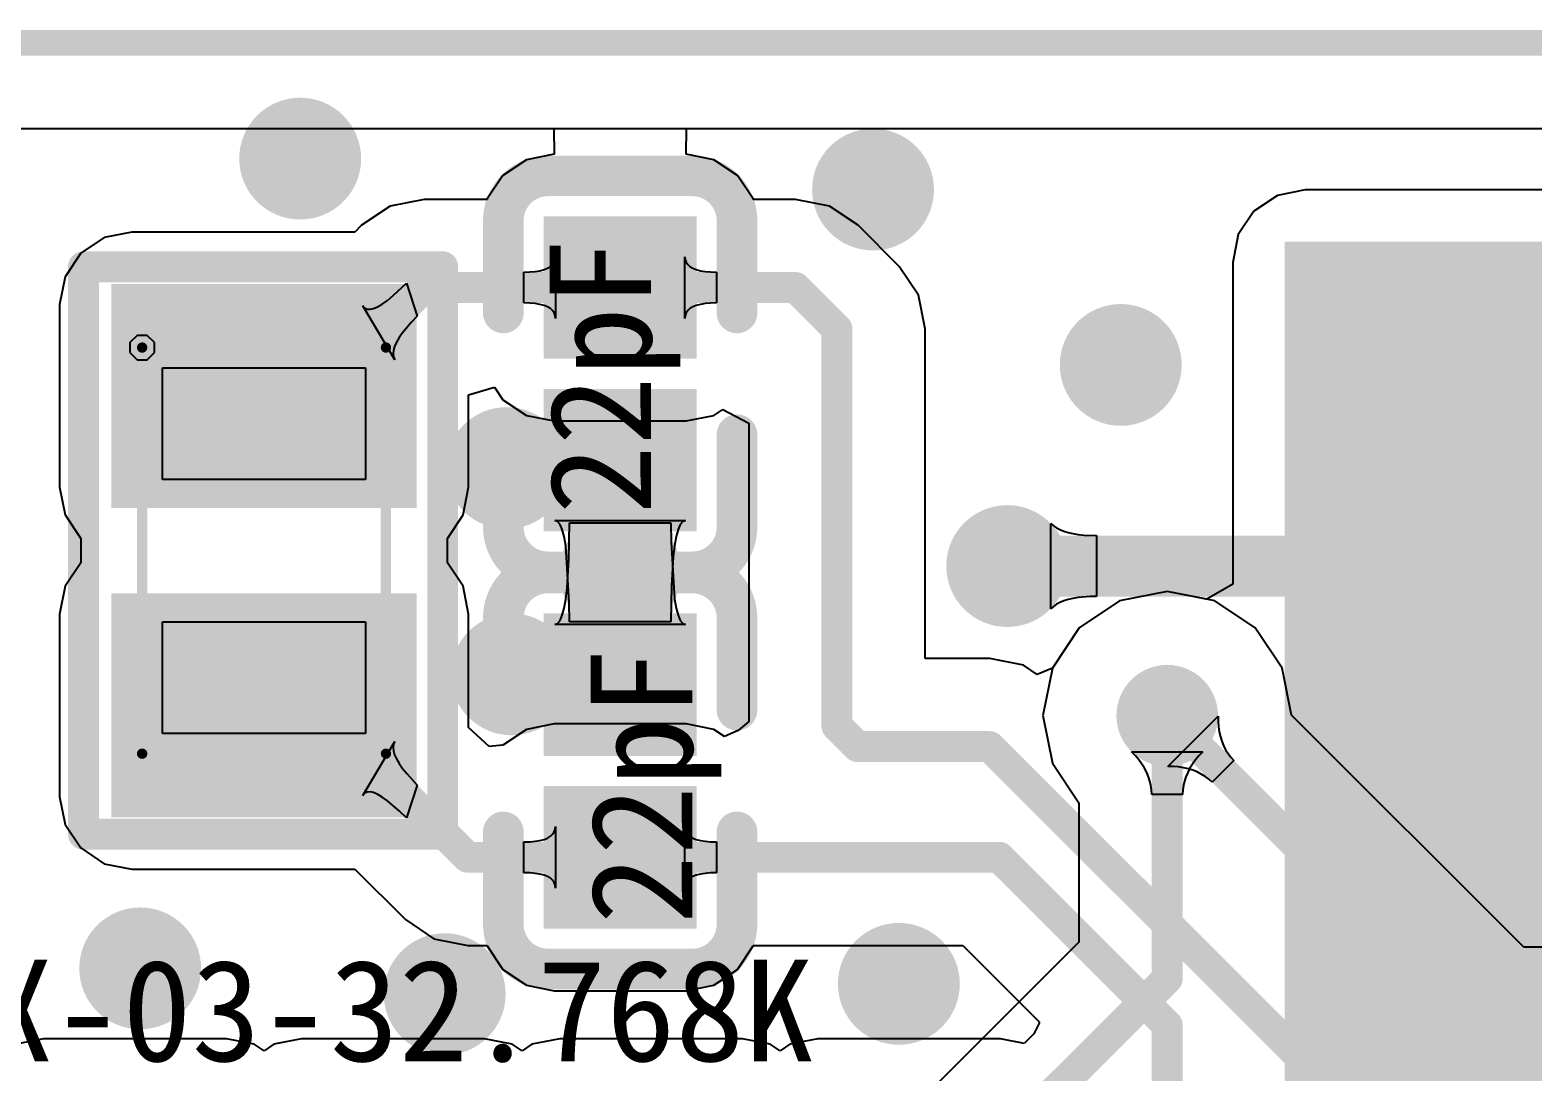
# Model space of a CAD drawing. Header units: millimetres. Extents: x -30 to 3.5, y -1.1 to 91.3.
# Drawn here: x -23.73 to -16.34, y 86.18 to 91.31 of the extents above; entities that cross this region are included whole.
import ezdxf

# ---------------------------------------------------------------- set-up
doc = ezdxf.new("R2010")
doc.units = ezdxf.units.MM
for name, color, linetype in [('BottomLayer', 5, 'Continuous'), ('BottomPaste', 16, 'Continuous'), ('BottomSolder', 6, 'Continuous'), ('KeepOutLayer', 6, 'Continuous'), ('Mechanical15', 56, 'Continuous'), ('MultiLayer', 9, 'Continuous'), ('TopLayer', 1, 'Continuous'), ('TopOverlay', 2, 'Continuous'), ('TopPaste', 8, 'Continuous'), ('TopSolder', 216, 'Continuous'), ('ViaHoleLayer', 16, 'Continuous')]:
    doc.layers.add(name, color=color, linetype=linetype)

# ---------------------------------------------------------------- blocks, each defined once
blk = doc.blocks.new('CRYSTAL_SMD_L2_0_W1_2_7')
at = {"layer": 'Mechanical15'}
for p, q in [((-0.8999, 0.5), (-0.8999, 0.5)), ((-0.8999, 0.5), (-0.3499, 0.5)), ((-0.8999, -0.5), (-0.8999, 0.5)), ((-0.3499, 0.5), (-0.3499, -0.5)), ((0.3499, 0.5), (0.3499, 0.5)), ((0.3499, 0.5), (0.8999, 0.5)), ((0.3499, -0.5), (0.3499, 0.5)), ((0.8999, 0.5), (0.8999, -0.5)), ((-0.3499, -0.5), (-0.8999, -0.5)), ((0.8999, -0.5), (0.3499, -0.5)), ((-1.0248, -0.54), (-1.0599, -0.5751)), ((-1.0599, -0.5751), (-1.0599, -0.6)), ((-0.9751, -0.54), (-1.0248, -0.54)), ((-0.94, -0.5751), (-0.9751, -0.54)), ((-0.94, -0.6), (-0.94, -0.5751)), ((-1.0599, -0.6), (-1.0599, -0.6248)), ((-1.0599, -0.6248), (-1.0248, -0.6599)), ((-1.0248, -0.6599), (-0.9751, -0.6599)), ((-0.9751, -0.6599), (-0.94, -0.6248)), ((-0.94, -0.6), (-0.94, -0.6)), ((-0.94, -0.6248), (-0.94, -0.6)), ((-0.94, -0.6), (-0.94, -0.6))]:
    blk.add_line(p, q, dxfattribs=at)
at = {"layer": 'Mechanical15', "const_width": 0.0508}
for points in [[(1, 0.6), (-1, 0.6)], [(-1, -0.6), (-1, 0.6)], [(1, -0.6), (1, 0.6)], [(1, -0.6), (-1, -0.6)]]:
    blk.add_lwpolyline(points, dxfattribs=at)
at = {"layer": 'Mechanical15', "const_width": 0.0254}
for points in [[(-1.0127, 0.6, 1), (-0.9873, 0.6, 1)], [(-1.0127, 0.6, 1), (-0.9873, 0.6, 1)], [(0.9873, 0.6, 1), (1.0127, 0.6, 1)], [(0.9873, 0.6, 1), (1.0127, 0.6, 1)], [(-1.0127, -0.6, 1), (-0.9873, -0.6, 1)], [(-1.0127, -0.6, 1), (-0.9873, -0.6, 1)], [(0.9873, -0.6, 1), (1.0127, -0.6, 1)], [(0.9873, -0.6, 1), (1.0127, -0.6, 1)]]:
    blk.add_lwpolyline(points, format="xyb", close=True, dxfattribs=at)
at = {"layer": 'TopLayer'}
for points in [[(-1.2122, -0.65), (-0.3122, -0.65), (-1.2122, 0.65), (-0.3122, 0.65)], [(0.3121, -0.65), (1.2121, -0.65), (0.3121, 0.65), (1.2121, 0.65)]]:
    blk.add_solid(points, dxfattribs=at)
at = {"layer": 'TopOverlay', "const_width": 0.1524}
for points in [[(1.3963, 0.8791), (-1.3977, 0.8791)], [(-1.3977, -0.8786), (-1.3977, 0.8791)], [(1.3963, -0.8888), (1.3963, 0.8791)], [(-1.3977, -0.8888), (-1.397, -0.635)], [(1.3963, -0.8888), (-1.3977, -0.8888)]]:
    blk.add_lwpolyline(points, dxfattribs=at)
at = {"layer": 'TopOverlay', "const_width": 0.0762}
for points in [[(-1.4358, 0.8791, 1), (-1.3596, 0.8791, 1)], [(-1.4358, 0.8791, 1), (-1.3596, 0.8791, 1)], [(1.3582, 0.8791, 1), (1.4344, 0.8791, 1)], [(1.3582, 0.8791, 1), (1.4344, 0.8791, 1)], [(-1.4351, -0.635, 1), (-1.3589, -0.635, 1)], [(-1.4358, -0.8786, 1), (-1.3596, -0.8786, 1)], [(-1.4358, -0.8888, 1), (-1.3596, -0.8888, 1)], [(-1.4358, -0.8888, 1), (-1.3596, -0.8888, 1)], [(1.3582, -0.8888, 1), (1.4344, -0.8888, 1)], [(1.3582, -0.8888, 1), (1.4344, -0.8888, 1)]]:
    blk.add_lwpolyline(points, format="xyb", close=True, dxfattribs=at)
at = {"layer": 'TopPaste'}
for points in [[(-1.2122, -0.65), (-0.3122, -0.65), (-1.2122, 0.65), (-0.3122, 0.65)], [(0.3121, -0.65), (1.2121, -0.65), (0.3121, 0.65), (1.2121, 0.65)]]:
    blk.add_solid(points, dxfattribs=at)
at = {"layer": 'TopSolder'}
for points in [[(-1.3138, -0.7516), (-0.2106, -0.7516), (-1.3138, 0.7516), (-0.2106, 0.7516)], [(0.2105, -0.7516), (1.3137, -0.7516), (0.2105, 0.7516), (1.3137, 0.7516)]]:
    blk.add_solid(points, dxfattribs=at)
blk = doc.blocks.new('18650_BATTERY_B_27')
at = {"layer": 'BottomLayer'}
blk.add_solid([(-82.7052, -13.5), (-76.7052, -13.5), (-82.7052, -7.5), (-76.7052, -7.5)], dxfattribs=at)
at = {"layer": 'BottomPaste'}
blk.add_solid([(-82.7052, -13.5), (-76.7052, -13.5), (-82.7052, -7.5), (-76.7052, -7.5)], dxfattribs=at)
at = {"layer": 'BottomSolder'}
blk.add_solid([(-82.8068, -13.6016), (-76.6036, -13.6016), (-82.8068, -7.3984), (-76.6036, -7.3984)], dxfattribs=at)
blk = doc.blocks.new('LC_0402_C_46')
at = {"layer": 'TopLayer'}
for points in [[(-0.725, -0.325), (-0.125, -0.325), (-0.725, 0.325), (-0.125, 0.325)], [(0.125, -0.325), (0.725, -0.325), (0.125, 0.325), (0.725, 0.325)]]:
    blk.add_solid(points, dxfattribs=at)
at = {"layer": 'TopOverlay', "const_width": 0.2}
for points in [[(-0.975, 0.355, -0.414214), (-0.755, 0.575)], [(0.755, 0.575, -0.414214), (0.975, 0.355)], [(-0.755, -0.575, -0.414214), (-0.975, -0.355)], [(0.975, -0.355, -0.414214), (0.755, -0.575)]]:
    blk.add_lwpolyline(points, format="xyb", dxfattribs=at)
at = {"layer": 'TopOverlay', "const_width": 0.1}
for points in [[(-0.805, 0.575, 1), (-0.705, 0.575, 1)], [(-0.8, 0.575, 1), (-0.7, 0.575, 1)], [(-0.35, 0.575, 1), (-0.25, 0.575, 1)], [(0.25, 0.575, 1), (0.35, 0.575, 1)], [(0.7, 0.575, 1), (0.8, 0.575, 1)], [(0.705, 0.575, 1), (0.805, 0.575, 1)], [(-1.025, 0.355, 1), (-0.925, 0.355, 1)], [(-1.025, 0.355, 1), (-0.925, 0.355, 1)], [(0.925, 0.355, 1), (1.025, 0.355, 1)], [(0.925, 0.355, 1), (1.025, 0.355, 1)], [(-1.025, -0.355, 1), (-0.925, -0.355, 1)], [(-1.025, -0.355, 1), (-0.925, -0.355, 1)], [(0.925, -0.355, 1), (1.025, -0.355, 1)], [(0.925, -0.355, 1), (1.025, -0.355, 1)], [(-0.805, -0.575, 1), (-0.705, -0.575, 1)], [(-0.8, -0.575, 1), (-0.7, -0.575, 1)], [(-0.35, -0.575, 1), (-0.25, -0.575, 1)], [(0.25, -0.575, 1), (0.35, -0.575, 1)], [(0.7, -0.575, 1), (0.8, -0.575, 1)], [(0.705, -0.575, 1), (0.805, -0.575, 1)]]:
    blk.add_lwpolyline(points, format="xyb", close=True, dxfattribs=at)
at = {"layer": 'TopOverlay', "const_width": 0.2}
for points in [[(-0.3, 0.575), (-0.75, 0.575)], [(0.75, 0.575), (0.3, 0.575)], [(-0.975, -0.355), (-0.975, 0.355)], [(0.975, -0.355), (0.975, 0.355)], [(-0.3, -0.575), (-0.75, -0.575)], [(0.75, -0.575), (0.3, -0.575)]]:
    blk.add_lwpolyline(points, dxfattribs=at)
at = {"layer": 'TopPaste'}
for points in [[(-0.725, -0.325), (-0.125, -0.325), (-0.725, 0.325), (-0.125, 0.325)], [(0.125, -0.325), (0.725, -0.325), (0.125, 0.325), (0.725, 0.325)]]:
    blk.add_solid(points, dxfattribs=at)
at = {"layer": 'TopSolder'}
for points in [[(-0.7758, -0.3758), (-0.0742, -0.3758), (-0.7758, 0.3758), (-0.0742, 0.3758)], [(0.0742, -0.3758), (0.7758, -0.3758), (0.0742, 0.3758), (0.7758, 0.3758)]]:
    blk.add_solid(points, dxfattribs=at)
blk = doc.blocks.new('LC_0402_C_47')
at = {"layer": 'TopLayer'}
for points in [[(-0.725, -0.325), (-0.125, -0.325), (-0.725, 0.325), (-0.125, 0.325)], [(0.125, -0.325), (0.725, -0.325), (0.125, 0.325), (0.725, 0.325)]]:
    blk.add_solid(points, dxfattribs=at)
at = {"layer": 'TopOverlay', "const_width": 0.2}
for points in [[(-0.975, 0.355, -0.414214), (-0.755, 0.575)], [(0.755, 0.575, -0.414214), (0.975, 0.355)], [(-0.755, -0.575, -0.414214), (-0.975, -0.355)], [(0.975, -0.355, -0.414214), (0.755, -0.575)]]:
    blk.add_lwpolyline(points, format="xyb", dxfattribs=at)
at = {"layer": 'TopOverlay', "const_width": 0.1}
for points in [[(-0.805, 0.575, 1), (-0.705, 0.575, 1)], [(-0.8, 0.575, 1), (-0.7, 0.575, 1)], [(-0.35, 0.575, 1), (-0.25, 0.575, 1)], [(0.25, 0.575, 1), (0.35, 0.575, 1)], [(0.7, 0.575, 1), (0.8, 0.575, 1)], [(0.705, 0.575, 1), (0.805, 0.575, 1)], [(-1.025, 0.355, 1), (-0.925, 0.355, 1)], [(-1.025, 0.355, 1), (-0.925, 0.355, 1)], [(0.925, 0.355, 1), (1.025, 0.355, 1)], [(0.925, 0.355, 1), (1.025, 0.355, 1)], [(-1.025, -0.355, 1), (-0.925, -0.355, 1)], [(-1.025, -0.355, 1), (-0.925, -0.355, 1)], [(0.925, -0.355, 1), (1.025, -0.355, 1)], [(0.925, -0.355, 1), (1.025, -0.355, 1)], [(-0.805, -0.575, 1), (-0.705, -0.575, 1)], [(-0.8, -0.575, 1), (-0.7, -0.575, 1)], [(-0.35, -0.575, 1), (-0.25, -0.575, 1)], [(0.25, -0.575, 1), (0.35, -0.575, 1)], [(0.7, -0.575, 1), (0.8, -0.575, 1)], [(0.705, -0.575, 1), (0.805, -0.575, 1)]]:
    blk.add_lwpolyline(points, format="xyb", close=True, dxfattribs=at)
at = {"layer": 'TopOverlay', "const_width": 0.2}
for points in [[(-0.75, 0.575), (-0.3, 0.575)], [(0.3, 0.575), (0.75, 0.575)], [(-0.975, 0.355), (-0.975, -0.355)], [(0.975, 0.355), (0.975, -0.355)], [(-0.75, -0.575), (-0.3, -0.575)], [(0.3, -0.575), (0.75, -0.575)]]:
    blk.add_lwpolyline(points, dxfattribs=at)
at = {"layer": 'TopPaste'}
for points in [[(-0.725, -0.325), (-0.125, -0.325), (-0.725, 0.325), (-0.125, 0.325)], [(0.125, -0.325), (0.725, -0.325), (0.125, 0.325), (0.725, 0.325)]]:
    blk.add_solid(points, dxfattribs=at)
at = {"layer": 'TopSolder'}
for points in [[(-0.7758, -0.3758), (-0.0742, -0.3758), (-0.7758, 0.3758), (-0.0742, 0.3758)], [(0.0742, -0.3758), (0.7758, -0.3758), (0.0742, 0.3758), (0.7758, 0.3758)]]:
    blk.add_solid(points, dxfattribs=at)

msp = doc.modelspace()

# ---------------------------------------------------------------- linework, layer by layer
at = {"layer": 'BottomLayer'}
for p, q in [((-25.0212, 90.826), (-4.1961, 90.826)), ((-17.593, 90.4965), (-17.7087, 90.4191)), ((-17.4564, 90.5237), (-17.593, 90.4965)), ((-11.4564, 90.5237), (-17.4564, 90.5237)), ((-17.7087, 90.4191), (-17.7861, 90.3034)), ((-17.7861, 90.3034), (-17.8133, 90.1668)), ((-17.8133, 90.1668), (-17.8133, 88.5821)), ((-18.1356, 88.5466), (-18.3697, 88.5)), ((-17.9403, 88.5077), (-18.1356, 88.5466)), ((-17.8133, 88.5821), (-17.9403, 88.5077)), ((-18.3697, 88.5), (-18.5682, 88.3674)), ((-18.5682, 88.3674), (-18.7008, 88.1689)), ((-18.7008, 88.1689), (-18.7474, 87.9348)), ((-18.7474, 87.9348), (-18.7008, 87.7007)), ((-18.2918, 87.7367), (-18.3106, 87.7563)), ((-18.3106, 87.7563), (-17.9606, 87.7563)), ((-18.275, 87.7168), (-18.2918, 87.7367)), ((-17.9794, 87.7367), (-17.9962, 87.7168)), ((-17.9606, 87.7563), (-17.9794, 87.7367)), ((-18.7008, 87.7007), (-18.5699, 87.5049)), ((-18.2601, 87.6966), (-18.275, 87.7168)), ((-18.2472, 87.6761), (-18.2601, 87.6966)), ((-18.2364, 87.6553), (-18.2472, 87.6761)), ((-18.2274, 87.6342), (-18.2364, 87.6553)), ((-18.0348, 87.6553), (-18.0438, 87.6342)), ((-18.024, 87.6761), (-18.0348, 87.6553)), ((-18.0111, 87.6966), (-18.024, 87.6761)), ((-17.9962, 87.7168), (-18.0111, 87.6966)), ((-18.2205, 87.6128), (-18.2274, 87.6342)), ((-18.2156, 87.591), (-18.2205, 87.6128)), ((-18.2126, 87.569), (-18.2156, 87.591)), ((-18.0556, 87.591), (-18.0586, 87.569)), ((-18.0507, 87.6128), (-18.0556, 87.591)), ((-18.0438, 87.6342), (-18.0507, 87.6128)), ((-18.5699, 87.5049), (-18.5699, 86.8193)), ((-18.2116, 87.5466), (-18.2126, 87.569)), ((-18.0596, 87.5466), (-18.2116, 87.5466)), ((-18.0586, 87.569), (-18.0596, 87.5466)), ((-18.5699, 86.8193), (-19.2807, 86.1085))]:
    msp.add_line(p, q, dxfattribs=at)
for points, const_width in [([(-22.5528, 90.678, 1), (-22.2528, 90.678, 1)], 0.3), ([(-19.7334, 90.5256, 1), (-19.4334, 90.5256, 1)], 0.3), ([(-18.5142, 89.662, 1), (-18.2142, 89.662, 1)], 0.3), ([(-21.5368, 89.154, 1), (-21.2368, 89.154, 1)], 0.3), ([(-20.978, 88.6401, 1), (-20.678, 88.6401, 1)], 0.3), ([(-19.073, 88.6714, 1), (-18.773, 88.6714, 1)], 0.3), ([(-21.5114, 88.138, 1), (-21.2114, 88.138, 1)], 0.3), ([(-18.2606, 87.9348, 1), (-18.0106, 87.9348, 1)], 0.25), ([(-18.1736, 87.9348, 1), (-18.0976, 87.9348, 1)], 0.076), ([(-23.3402, 86.6902, 1), (-23.0402, 86.6902, 1)], 0.3), ([(-19.6064, 86.614, 1), (-19.3064, 86.614, 1)], 0.3), ([(-21.8416, 86.5632, 1), (-21.5416, 86.5632, 1)], 0.3), ([(-18.1736, 86.6394, 1), (-18.0976, 86.6394, 1)], 0.076), ([(-18.1736, 86.6394, 1), (-18.0976, 86.6394, 1)], 0.076)]:
    msp.add_lwpolyline(points, format="xyb", close=True, dxfattribs=dict(at, const_width=const_width))
for points, const_width in [([(-17.923, 83.55), (-14.2494, 87.2236)], 3), ([(-18.1356, 86.6394), (-18.1356, 87.9348)], 0.152), ([(-19.1008, 85.6742), (-18.1356, 86.6394)], 0.152)]:
    msp.add_lwpolyline(points, dxfattribs=dict(at, const_width=const_width))
at = {"layer": 'KeepOutLayer', "const_width": 0.127}
msp.add_lwpolyline([(-26.9748, 91.2476), (-2.032, 91.2476)], dxfattribs=at)
at = {"layer": 'MultiLayer'}
for points, const_width in [([(-22.5528, 90.678, 1), (-22.2528, 90.678, 1)], 0.3), ([(-19.7334, 90.5256, 1), (-19.4334, 90.5256, 1)], 0.3), ([(-18.5142, 89.662, 1), (-18.2142, 89.662, 1)], 0.3), ([(-21.5368, 89.154, 1), (-21.2368, 89.154, 1)], 0.3), ([(-20.978, 88.6401, 1), (-20.678, 88.6401, 1)], 0.3), ([(-19.073, 88.6714, 1), (-18.773, 88.6714, 1)], 0.3), ([(-21.5114, 88.138, 1), (-21.2114, 88.138, 1)], 0.3), ([(-18.2606, 87.9348, 1), (-18.0106, 87.9348, 1)], 0.25), ([(-23.3402, 86.6902, 1), (-23.0402, 86.6902, 1)], 0.3), ([(-19.6064, 86.614, 1), (-19.3064, 86.614, 1)], 0.3), ([(-21.8416, 86.5632, 1), (-21.5416, 86.5632, 1)], 0.3)]:
    msp.add_lwpolyline(points, format="xyb", close=True, dxfattribs=dict(at, const_width=const_width))
at = {"layer": 'TopLayer'}
for p, q in [((-25.0212, 90.826), (-21.1551, 90.826)), ((-21.1551, 90.826), (-21.153, 90.6999)), ((-20.503, 90.6999), (-20.5009, 90.826)), ((-20.5009, 90.826), (-14.9797, 90.826)), ((-21.153, 90.6999), (-21.2896, 90.6727)), ((-20.3664, 90.6727), (-20.503, 90.6999)), ((-21.2896, 90.6727), (-21.4053, 90.5953)), ((-20.2507, 90.5953), (-20.3664, 90.6727)), ((-21.4053, 90.5953), (-21.4827, 90.4796)), ((-20.1733, 90.4796), (-20.2507, 90.5953)), ((-21.7932, 90.4773), (-21.9594, 90.4443)), ((-21.4831, 90.4773), (-21.7932, 90.4773)), ((-21.4827, 90.4796), (-21.4831, 90.4773)), ((-20.1729, 90.4773), (-20.1733, 90.4796)), ((-19.9644, 90.4773), (-20.1729, 90.4773)), ((-19.7982, 90.4443), (-19.9644, 90.4773)), ((-21.9594, 90.4443), (-22.1003, 90.3501)), ((-19.6573, 90.3501), (-19.7982, 90.4443)), ((-23.2306, 90.3165), (-23.3672, 90.2893)), ((-22.134, 90.3165), (-23.2306, 90.3165)), ((-22.1003, 90.3501), (-22.134, 90.3165)), ((-22.1003, 90.3501), (-22.1003, 90.3501)), ((-19.4541, 90.1469), (-19.6573, 90.3501)), ((-23.3672, 90.2893), (-23.4829, 90.2119)), ((-23.4829, 90.2119), (-23.5603, 90.0962)), ((-21.1606, 90.1562), (-21.1529, 90.1676)), ((-21.1529, 90.1676), (-21.1482, 90.1806)), ((-21.1482, 90.1806), (-21.1467, 90.195)), ((-21.1467, 90.195), (-21.1467, 89.891)), ((-20.5093, 89.891), (-20.5093, 90.195)), ((-20.5093, 90.195), (-20.5078, 90.1806)), ((-20.5078, 90.1806), (-20.5031, 90.1676)), ((-20.5031, 90.1676), (-20.4954, 90.1562)), ((-23.5603, 90.0962), (-23.5875, 89.9596)), ((-21.3017, 90.119), (-21.2722, 90.1198)), ((-21.3017, 89.967), (-21.3017, 90.119)), ((-21.2722, 90.1198), (-21.2459, 90.122)), ((-21.2459, 90.122), (-21.2226, 90.1258)), ((-21.2226, 90.1258), (-21.2025, 90.1312)), ((-21.2025, 90.1312), (-21.1854, 90.138)), ((-21.1854, 90.138), (-21.1715, 90.1464)), ((-21.1715, 90.1464), (-21.1606, 90.1562)), ((-20.4954, 90.1562), (-20.4845, 90.1464)), ((-20.4845, 90.1464), (-20.4706, 90.138)), ((-20.4706, 90.138), (-20.4535, 90.1312)), ((-20.4535, 90.1312), (-20.4334, 90.1258)), ((-20.4334, 90.1258), (-20.4101, 90.122)), ((-20.4101, 90.122), (-20.3838, 90.1198)), ((-20.3838, 90.1198), (-20.3543, 90.119)), ((-20.3543, 90.119), (-20.3543, 89.967)), ((-19.3599, 90.006), (-19.4541, 90.1469)), ((-21.9448, 90.003), (-21.8799, 90.0638)), ((-21.8799, 90.0638), (-21.8264, 89.9023)), ((-23.5875, 89.9596), (-23.5875, 89.0596)), ((-21.9369, 89.6873), (-22.0949, 89.9533)), ((-22.0949, 89.9533), (-22.0857, 89.9426)), ((-22.0418, 89.9395), (-22.0217, 89.9481)), ((-22.0217, 89.9481), (-21.9988, 89.9616)), ((-21.9988, 89.9616), (-21.9732, 89.9799)), ((-21.9732, 89.9799), (-21.9448, 90.003)), ((-21.2722, 89.9662), (-21.3017, 89.967)), ((-21.2459, 89.964), (-21.2722, 89.9662)), ((-21.2226, 89.9602), (-21.2459, 89.964)), ((-21.2025, 89.9548), (-21.2226, 89.9602)), ((-21.1854, 89.948), (-21.2025, 89.9548)), ((-21.1715, 89.9396), (-21.1854, 89.948)), ((-20.4706, 89.948), (-20.4845, 89.9396)), ((-20.4535, 89.9548), (-20.4706, 89.948)), ((-20.4334, 89.9602), (-20.4535, 89.9548)), ((-20.4101, 89.964), (-20.4334, 89.9602)), ((-20.3838, 89.9662), (-20.4101, 89.964)), ((-20.3543, 89.967), (-20.3838, 89.9662)), ((-19.3269, 89.8398), (-19.3599, 90.006)), ((-22.0857, 89.9426), (-22.0738, 89.9367)), ((-22.0738, 89.9367), (-22.0592, 89.9357)), ((-22.0592, 89.9357), (-22.0418, 89.9395)), ((-21.8544, 89.8732), (-21.8991, 89.8202)), ((-21.8264, 89.9023), (-21.8544, 89.8732)), ((-21.1606, 89.9298), (-21.1715, 89.9396)), ((-21.1529, 89.9184), (-21.1606, 89.9298)), ((-21.1482, 89.9054), (-21.1529, 89.9184)), ((-21.1467, 89.891), (-21.1482, 89.9054)), ((-20.5078, 89.9054), (-20.5093, 89.891)), ((-20.5031, 89.9184), (-20.5078, 89.9054)), ((-20.4954, 89.9298), (-20.5031, 89.9184)), ((-20.4845, 89.9396), (-20.4954, 89.9298)), ((-21.8991, 89.8202), (-21.9158, 89.7962)), ((-19.3269, 88.2167), (-19.3269, 89.8398)), ((-21.9433, 89.7342), (-21.945, 89.7169)), ((-21.9379, 89.7532), (-21.9433, 89.7342)), ((-21.9288, 89.7738), (-21.9379, 89.7532)), ((-21.9158, 89.7962), (-21.9288, 89.7738)), ((-21.945, 89.7169), (-21.9428, 89.7013)), ((-21.9428, 89.7013), (-21.9369, 89.6873)), ((-21.5737, 89.5141), (-21.4467, 89.5526)), ((-21.5737, 89.0596), (-21.5737, 89.5141)), ((-21.4467, 89.5526), (-21.4053, 89.4907)), ((-21.4053, 89.4907), (-21.2896, 89.4133)), ((-20.3664, 89.4133), (-20.3225, 89.4426)), ((-20.3225, 89.4426), (-20.1955, 89.3747)), ((-21.2896, 89.4133), (-21.153, 89.3861)), ((-21.153, 89.3861), (-20.503, 89.3861)), ((-20.503, 89.3861), (-20.3664, 89.4133)), ((-20.1955, 89.3747), (-20.1955, 87.9054)), ((-23.5875, 89.0596), (-23.5603, 88.923)), ((-21.6009, 88.923), (-21.5737, 89.0596)), ((-23.5603, 88.923), (-23.4829, 88.8073)), ((-21.6783, 88.8073), (-21.6009, 88.923)), ((-21.1361, 88.8913), (-21.1497, 88.8963)), ((-21.1497, 88.8963), (-20.5063, 88.8963)), ((-21.1239, 88.8763), (-21.1361, 88.8913)), ((-21.1131, 88.8513), (-21.1239, 88.8763)), ((-21.1038, 88.8163), (-21.1131, 88.8513)), ((-21.0809, 88.7039), (-21.078, 88.8839)), ((-21.078, 88.8839), (-20.578, 88.8839)), ((-20.578, 88.8839), (-20.5773, 88.7889)), ((-20.5429, 88.8513), (-20.5522, 88.8163)), ((-20.5321, 88.8763), (-20.5429, 88.8513)), ((-20.5199, 88.8913), (-20.5321, 88.8763)), ((-20.5063, 88.8963), (-20.5199, 88.8913)), ((-18.7088, 88.4614), (-18.7088, 88.8814)), ((-18.7088, 88.8814), (-18.6959, 88.87)), ((-18.6959, 88.87), (-18.6809, 88.8598)), ((-18.6809, 88.8598), (-18.6638, 88.8508)), ((-18.6638, 88.8508), (-18.6444, 88.843)), ((-18.6444, 88.843), (-18.623, 88.8364)), ((-18.623, 88.8364), (-18.5993, 88.831)), ((-23.4829, 88.8073), (-23.4829, 88.6877)), ((-21.6783, 88.6877), (-21.6783, 88.8073)), ((-21.0959, 88.7713), (-21.1038, 88.8163)), ((-21.0787, 88.4913), (-21.0959, 88.7713)), ((-20.5773, 88.7889), (-20.5601, 88.5089)), ((-20.5601, 88.7713), (-20.5665, 88.7163)), ((-20.5522, 88.8163), (-20.5601, 88.7713)), ((-18.5993, 88.831), (-18.5735, 88.8268)), ((-18.5735, 88.8268), (-18.5456, 88.8238)), ((-18.5456, 88.8238), (-18.4832, 88.8214)), ((-18.4832, 88.8214), (-18.4832, 88.5214)), ((-23.4829, 88.6877), (-23.5603, 88.5719)), ((-21.6009, 88.5719), (-21.6783, 88.6877)), ((-21.0895, 88.5639), (-21.0809, 88.7039)), ((-20.5665, 88.7163), (-20.5751, 88.5763)), ((-23.5603, 88.5719), (-23.5875, 88.4353)), ((-21.5737, 88.4353), (-21.6009, 88.5719)), ((-21.0959, 88.5089), (-21.0895, 88.5639)), ((-20.5751, 88.5763), (-20.578, 88.3963)), ((-18.1356, 88.5466), (-18.3697, 88.5)), ((-17.9015, 88.5), (-18.1356, 88.5466)), ((-21.1038, 88.4639), (-21.0959, 88.5089)), ((-21.078, 88.3963), (-21.0787, 88.4913)), ((-20.5601, 88.5089), (-20.5522, 88.4639)), ((-18.6959, 88.4728), (-18.7088, 88.4614)), ((-18.6809, 88.483), (-18.6959, 88.4728)), ((-18.6638, 88.492), (-18.6809, 88.483)), ((-18.6444, 88.4998), (-18.6638, 88.492)), ((-18.623, 88.5064), (-18.6444, 88.4998)), ((-18.5993, 88.5118), (-18.623, 88.5064)), ((-18.5735, 88.516), (-18.5993, 88.5118)), ((-18.5155, 88.5208), (-18.5735, 88.516)), ((-18.3697, 88.5), (-18.5682, 88.3674)), ((-18.4832, 88.5214), (-18.5155, 88.5208)), ((-17.703, 88.3674), (-17.9015, 88.5)), ((-23.5875, 88.4353), (-23.5875, 87.5353)), ((-21.5737, 87.8766), (-21.5737, 88.4353)), ((-21.1361, 88.3889), (-21.1239, 88.4039)), ((-21.1239, 88.4039), (-21.1131, 88.4289)), ((-21.1131, 88.4289), (-21.1038, 88.4639)), ((-20.578, 88.3963), (-21.078, 88.3963)), ((-20.5522, 88.4639), (-20.5429, 88.4289)), ((-20.5429, 88.4289), (-20.5321, 88.4039)), ((-20.5321, 88.4039), (-20.5199, 88.3889)), ((-21.1497, 88.3839), (-21.1361, 88.3889)), ((-20.5063, 88.3839), (-21.1497, 88.3839)), ((-20.5199, 88.3889), (-20.5063, 88.3839)), ((-18.5682, 88.3674), (-18.7008, 88.1689)), ((-17.5704, 88.1689), (-17.703, 88.3674)), ((-19.0094, 88.2167), (-19.3269, 88.2167)), ((-18.8432, 88.1837), (-19.0094, 88.2167)), ((-18.775, 88.1382), (-18.8432, 88.1837)), ((-18.7008, 88.1689), (-18.775, 88.1382)), ((-17.5245, 87.9379), (-17.5704, 88.1689)), ((-21.4733, 87.7828), (-21.5737, 87.8766)), ((-21.153, 87.8941), (-21.2896, 87.8669)), ((-20.503, 87.8941), (-21.153, 87.8941)), ((-20.3664, 87.8669), (-20.503, 87.8941)), ((-20.1955, 87.9054), (-20.2466, 87.8619)), ((-18.1331, 87.6848), (-17.8856, 87.9323)), ((-17.8856, 87.9323), (-17.8851, 87.9052)), ((-17.8851, 87.9052), (-17.8829, 87.8792)), ((-17.8829, 87.8792), (-17.8792, 87.8544)), ((-16.3809, 86.7943), (-17.5245, 87.9379)), ((-22.0946, 87.5417), (-21.9369, 87.8079)), ((-21.9369, 87.8079), (-21.9428, 87.7939)), ((-21.2896, 87.8669), (-21.4053, 87.7895)), ((-20.3148, 87.8324), (-20.3664, 87.8669)), ((-20.2466, 87.8619), (-20.3148, 87.8324)), ((-17.8792, 87.8544), (-17.8738, 87.8308)), ((-17.8738, 87.8308), (-17.8667, 87.8084)), ((-17.8667, 87.8084), (-17.8581, 87.7872)), ((-21.9428, 87.7939), (-21.945, 87.7783)), ((-21.945, 87.7783), (-21.9433, 87.761)), ((-21.9433, 87.761), (-21.9379, 87.742)), ((-21.9379, 87.742), (-21.9287, 87.7213)), ((-21.4053, 87.7895), (-21.4733, 87.7828)), ((-17.8581, 87.7872), (-17.8479, 87.7671)), ((-17.8479, 87.7671), (-17.836, 87.7483)), ((-17.836, 87.7483), (-17.8225, 87.7306)), ((-17.8225, 87.7306), (-17.8074, 87.7141)), ((-21.9287, 87.7213), (-21.9158, 87.699)), ((-21.9158, 87.699), (-21.8991, 87.675)), ((-21.8991, 87.675), (-21.8786, 87.6493)), ((-18.106, 87.6843), (-18.1331, 87.6848)), ((-18.08, 87.6821), (-18.106, 87.6843)), ((-18.0552, 87.6784), (-18.08, 87.6821)), ((-18.0316, 87.673), (-18.0552, 87.6784)), ((-18.0092, 87.6659), (-18.0316, 87.673)), ((-17.988, 87.6573), (-18.0092, 87.6659)), ((-17.9679, 87.6471), (-17.988, 87.6573)), ((-17.8074, 87.7141), (-17.9149, 87.6066)), ((-21.8264, 87.5929), (-21.8796, 87.4312)), ((-21.8786, 87.6493), (-21.8264, 87.5929)), ((-17.9491, 87.6352), (-17.9679, 87.6471)), ((-17.9314, 87.6217), (-17.9491, 87.6352)), ((-17.9149, 87.6066), (-17.9314, 87.6217)), ((-23.5875, 87.5353), (-23.5603, 87.3988)), ((-22.0855, 87.5524), (-22.0946, 87.5417)), ((-22.0736, 87.5583), (-22.0855, 87.5524)), ((-22.0589, 87.5593), (-22.0736, 87.5583)), ((-22.0416, 87.5555), (-22.0589, 87.5593)), ((-22.0214, 87.5469), (-22.0416, 87.5555)), ((-21.9986, 87.5334), (-22.0214, 87.5469)), ((-21.973, 87.5151), (-21.9986, 87.5334)), ((-21.9135, 87.464), (-21.973, 87.5151)), ((-21.8796, 87.4312), (-21.9135, 87.464)), ((-23.5603, 87.3988), (-23.4829, 87.283)), ((-21.1606, 87.3504), (-21.1529, 87.3618)), ((-21.1529, 87.3618), (-21.1482, 87.3748)), ((-21.1482, 87.3748), (-21.1467, 87.3892)), ((-21.1467, 87.3892), (-21.1467, 87.0852)), ((-20.5093, 87.0852), (-20.5093, 87.3892)), ((-20.5093, 87.3892), (-20.5078, 87.3748)), ((-20.5078, 87.3748), (-20.5031, 87.3618)), ((-20.5031, 87.3618), (-20.4954, 87.3504)), ((-23.4829, 87.283), (-23.3672, 87.2057)), ((-21.3017, 87.3132), (-21.2722, 87.314)), ((-21.3017, 87.1612), (-21.3017, 87.3132)), ((-21.2722, 87.314), (-21.2459, 87.3162)), ((-21.2459, 87.3162), (-21.2226, 87.32)), ((-21.2226, 87.32), (-21.2025, 87.3254)), ((-21.2025, 87.3254), (-21.1854, 87.3322)), ((-21.1854, 87.3322), (-21.1715, 87.3406)), ((-21.1715, 87.3406), (-21.1606, 87.3504)), ((-20.4954, 87.3504), (-20.4845, 87.3406)), ((-20.4845, 87.3406), (-20.4706, 87.3322)), ((-20.4706, 87.3322), (-20.4535, 87.3254)), ((-20.4535, 87.3254), (-20.4334, 87.32)), ((-20.4334, 87.32), (-20.4101, 87.3162)), ((-20.4101, 87.3162), (-20.3838, 87.314)), ((-20.3838, 87.314), (-20.3543, 87.3132)), ((-20.3543, 87.3132), (-20.3543, 87.1612)), ((-23.3672, 87.2057), (-23.2306, 87.1785)), ((-23.2306, 87.1785), (-22.1337, 87.1785)), ((-22.1337, 87.1785), (-21.8853, 86.9301)), ((-21.2722, 87.1604), (-21.3017, 87.1612)), ((-21.2459, 87.1582), (-21.2722, 87.1604)), ((-21.2226, 87.1544), (-21.2459, 87.1582)), ((-21.2025, 87.149), (-21.2226, 87.1544)), ((-21.1854, 87.1422), (-21.2025, 87.149)), ((-21.1715, 87.1338), (-21.1854, 87.1422)), ((-21.1606, 87.124), (-21.1715, 87.1338)), ((-20.4845, 87.1338), (-20.4954, 87.124)), ((-20.4706, 87.1422), (-20.4845, 87.1338)), ((-20.4535, 87.149), (-20.4706, 87.1422)), ((-20.4334, 87.1544), (-20.4535, 87.149)), ((-20.4101, 87.1582), (-20.4334, 87.1544)), ((-20.3838, 87.1604), (-20.4101, 87.1582)), ((-20.3543, 87.1612), (-20.3838, 87.1604)), ((-21.1529, 87.1126), (-21.1606, 87.124)), ((-21.1482, 87.0996), (-21.1529, 87.1126)), ((-21.1467, 87.0852), (-21.1482, 87.0996)), ((-20.5078, 87.0996), (-20.5093, 87.0852)), ((-20.5031, 87.1126), (-20.5078, 87.0996)), ((-20.4954, 87.124), (-20.5031, 87.1126)), ((-21.8853, 86.9301), (-21.7444, 86.8359)), ((-21.7444, 86.8359), (-21.5782, 86.8029)), ((-21.5782, 86.8029), (-21.4831, 86.8029)), ((-21.4831, 86.8029), (-21.4827, 86.8006)), ((-21.4827, 86.8006), (-21.4053, 86.6849)), ((-20.2507, 86.6849), (-20.1733, 86.8006)), ((-20.1733, 86.8006), (-20.1729, 86.8029)), ((-20.1729, 86.8029), (-19.1419, 86.8029)), ((-19.1419, 86.8029), (-18.7662, 86.4271)), ((-12.1307, 86.7943), (-16.3809, 86.7943)), ((-21.4053, 86.6849), (-21.2896, 86.6075)), ((-20.3664, 86.6075), (-20.2507, 86.6849)), ((-21.2896, 86.6075), (-21.153, 86.5803)), ((-21.153, 86.5803), (-20.503, 86.5803)), ((-20.503, 86.5803), (-20.3664, 86.6075)), ((-18.7664, 86.4202), (-18.7927, 86.3683)), ((-18.7662, 86.4271), (-18.7664, 86.4202)), ((-23.6656, 86.3434), (-23.8022, 86.3162)), ((-22.7656, 86.3434), (-23.6656, 86.3434)), ((-22.629, 86.3162), (-22.7656, 86.3434)), ((-22.3956, 86.3434), (-22.5322, 86.3162)), ((-21.4956, 86.3434), (-22.3956, 86.3434)), ((-21.359, 86.3162), (-21.4956, 86.3434)), ((-21.1256, 86.3434), (-21.2622, 86.3162)), ((-20.2256, 86.3434), (-21.1256, 86.3434)), ((-20.089, 86.3162), (-20.2256, 86.3434)), ((-19.8556, 86.3434), (-19.9922, 86.3162)), ((-18.9556, 86.3434), (-19.8556, 86.3434)), ((-18.8389, 86.3202), (-18.9556, 86.3434)), ((-18.7927, 86.3683), (-18.8389, 86.3202)), ((-22.5806, 86.2839), (-22.629, 86.3162)), ((-22.5322, 86.3162), (-22.5806, 86.2839)), ((-21.3106, 86.2839), (-21.359, 86.3162)), ((-21.2622, 86.3162), (-21.3106, 86.2839)), ((-20.0406, 86.2839), (-20.089, 86.3162)), ((-19.9922, 86.3162), (-20.0406, 86.2839))]:
    msp.add_line(p, q, dxfattribs=at)
for points, const_width in [([(-22.5528, 90.678, 1), (-22.2528, 90.678, 1)], 0.3), ([(-19.7334, 90.5256, 1), (-19.4334, 90.5256, 1)], 0.3), ([(-21.8312, 90.043, 1), (-21.7552, 90.043, 1)], 0.076), ([(-21.8312, 90.043, 1), (-21.7552, 90.043, 1)], 0.076), ([(-20.866, 90.043, 1), (-20.79, 90.043, 1)], 0.076), ([(-20.866, 90.043, 1), (-20.79, 90.043, 1)], 0.076), ([(-20.0024, 90.043, 1), (-19.9264, 90.043, 1)], 0.076), ([(-20.0024, 90.043, 1), (-19.9264, 90.043, 1)], 0.076), ([(-18.5142, 89.662, 1), (-18.2142, 89.662, 1)], 0.3), ([(-19.7992, 89.8398, 1), (-19.7232, 89.8398, 1)], 0.076), ([(-19.7992, 89.8398, 1), (-19.7232, 89.8398, 1)], 0.076), ([(-22.4408, 89.4334, 1), (-22.3648, 89.4334, 1)], 0.076), ([(-21.5368, 89.154, 1), (-21.2368, 89.154, 1)], 0.3), ([(-20.953, 89.193, 1), (-20.703, 89.193, 1)], 0.25), ([(-20.978, 88.6401, 1), (-20.678, 88.6401, 1)], 0.3), ([(-19.073, 88.6714, 1), (-18.773, 88.6714, 1)], 0.3), ([(-18.998, 88.6714, 1), (-18.848, 88.6714, 1)], 0.15), ([(-17.5502, 88.6714, 1), (-17.4002, 88.6714, 1)], 0.15), ([(-17.5502, 88.6714, 1), (-17.4002, 88.6714, 1)], 0.15), ([(-21.5114, 88.138, 1), (-21.2114, 88.138, 1)], 0.3), ([(-20.953, 88.0872, 1), (-20.703, 88.0872, 1)], 0.25), ([(-18.2606, 87.9348, 1), (-18.0106, 87.9348, 1)], 0.25), ([(-22.6186, 87.9853, 1), (-22.5426, 87.9853, 1)], 0.076), ([(-22.3643, 87.9853, 1), (-22.2883, 87.9853, 1)], 0.076), ([(-22.3643, 87.9853, 1), (-22.2883, 87.9853, 1)], 0.076), ([(-19.7992, 87.884, 1), (-19.7232, 87.884, 1)], 0.076), ([(-19.7992, 87.884, 1), (-19.7232, 87.884, 1)], 0.076), ([(-18.1736, 87.9348, 1), (-18.0976, 87.9348, 1)], 0.076), ([(-19.6976, 87.7824, 1), (-19.6216, 87.7824, 1)], 0.076), ([(-19.6976, 87.7824, 1), (-19.6216, 87.7824, 1)], 0.076), ([(-19.0474, 87.7824, 1), (-18.9714, 87.7824, 1)], 0.076), ([(-19.0474, 87.7824, 1), (-18.9714, 87.7824, 1)], 0.076), ([(-21.6162, 87.2372, 1), (-21.5402, 87.2372, 1)], 0.076), ([(-21.6162, 87.2372, 1), (-21.5402, 87.2372, 1)], 0.076), ([(-20.866, 87.2372, 1), (-20.79, 87.2372, 1)], 0.076), ([(-20.866, 87.2372, 1), (-20.79, 87.2372, 1)], 0.076), ([(-19, 87.2372, 1), (-18.924, 87.2372, 1)], 0.076), ([(-19, 87.2372, 1), (-18.924, 87.2372, 1)], 0.076), ([(-23.3402, 86.6902, 1), (-23.0402, 86.6902, 1)], 0.3), ([(-19.6064, 86.614, 1), (-19.3064, 86.614, 1)], 0.3), ([(-21.8416, 86.5632, 1), (-21.5416, 86.5632, 1)], 0.3), ([(-18.1736, 86.4108, 1), (-18.0976, 86.4108, 1)], 0.076), ([(-18.1736, 86.4108, 1), (-18.0976, 86.4108, 1)], 0.076), ([(-16.5988, 86.36, 1), (-16.5228, 86.36, 1)], 0.076), ([(-16.5988, 86.36, 1), (-16.5228, 86.36, 1)], 0.076)]:
    msp.add_lwpolyline(points, format="xyb", close=True, dxfattribs=dict(at, const_width=const_width))
for points, const_width in [([(-22.4028, 89.4334), (-21.7932, 90.043)], 0.152), ([(-21.7932, 90.043), (-20.828, 90.043)], 0.152), ([(-20.828, 90.043), (-19.9644, 90.043)], 0.152), ([(-19.9644, 90.043), (-19.7612, 89.8398)], 0.152), ([(-19.7612, 87.884), (-19.7612, 89.8398)], 0.152), ([(-20.828, 88.0872), (-20.828, 89.193)], 0.5), ([(-18.923, 88.6714), (-17.4752, 88.6714)], 0.3), ([(-17.4752, 88.6714), (-15.9512, 87.1474)], 0.3), ([(-22.5806, 87.9853), (-22.3263, 87.9853)], 0.152), ([(-22.3263, 87.9853), (-21.5782, 87.2372)], 0.152), ([(-19.7612, 87.884), (-19.6596, 87.7824)], 0.152), ([(-18.1356, 87.9348), (-16.5608, 86.36)], 0.152), ([(-19.6596, 87.7824), (-19.0094, 87.7824)], 0.152), ([(-19.0094, 87.7824), (-16.8656, 85.6386)], 0.152), ([(-21.5782, 87.2372), (-20.828, 87.2372)], 0.152), ([(-20.828, 87.2372), (-18.962, 87.2372)], 0.152), ([(-18.962, 87.2372), (-18.1356, 86.4108)], 0.152), ([(-18.1356, 85.2366), (-18.1356, 86.4108)], 0.152), ([(-16.5608, 86.36), (-11.5697, 86.36)], 0.152)]:
    msp.add_lwpolyline(points, dxfattribs=dict(at, const_width=const_width))
at = {"layer": 'ViaHoleLayer'}
for points, const_width in [([(-22.5028, 90.678, 1), (-22.3028, 90.678, 1)], 0.2), ([(-19.6834, 90.5256, 1), (-19.4834, 90.5256, 1)], 0.2), ([(-18.4642, 89.662, 1), (-18.2642, 89.662, 1)], 0.2), ([(-21.4868, 89.154, 1), (-21.2868, 89.154, 1)], 0.2), ([(-20.928, 88.6401, 1), (-20.728, 88.6401, 1)], 0.2), ([(-19.023, 88.6714, 1), (-18.823, 88.6714, 1)], 0.2), ([(-21.4614, 88.138, 1), (-21.2614, 88.138, 1)], 0.2), ([(-18.2106, 87.9348, 1), (-18.0606, 87.9348, 1)], 0.15), ([(-23.2902, 86.6902, 1), (-23.0902, 86.6902, 1)], 0.2), ([(-19.5564, 86.614, 1), (-19.3564, 86.614, 1)], 0.2), ([(-21.7916, 86.5632, 1), (-21.5916, 86.5632, 1)], 0.2)]:
    msp.add_lwpolyline(points, format="xyb", close=True, dxfattribs=dict(at, const_width=const_width))

# ---------------------------------------------------------------- block references
for name, p, rotation in [('LC_0402_C_46', (-20.828, 89.618), 270), ('18650_BATTERY_B_27', (-3.9564, 7.4616), 270), ('CRYSTAL_SMD_L2_0_W1_2_7', (-22.5806, 88.7474), 270), ('LC_0402_C_47', (-20.828, 87.6622), 90)]:
    msp.add_blockref(name, p, dxfattribs=dict(rotation=rotation))

# ---------------------------------------------------------------- texts
at = {"layer": 'TopOverlay'}
for p in [(-20.6756, 88.9254), (-20.473, 86.9072)]:
    msp.add_text('22pF', height=0.5, rotation=90, dxfattribs=at).set_placement(p)
msp.add_text('TFX-03-32.768K', height=0.499999, dxfattribs=at).set_placement((-24.638, 86.233))

doc.saveas('drawing.dxf')
